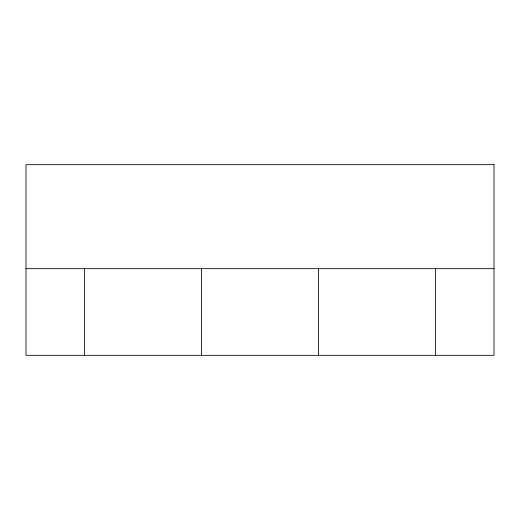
<?xml version="1.0" encoding="UTF-8"?>
<svg xmlns="http://www.w3.org/2000/svg" width="520" height="520" viewBox="0 0 520 520"><rect width="100%" height="100%" fill="white"/><g stroke="black" fill="none" stroke-linecap="round" stroke-linejoin="round"><path stroke-width="0.78" d="M26 268.664L494 268.664M435.5 268.664L435.5 355.335M318.5 268.664L318.5 355.335M201.5 268.664L201.5 355.335M84.5 268.664L84.5 355.335M494 164.665L26 164.665L26 355.335L494 355.335L494 164.665"/></g></svg>
